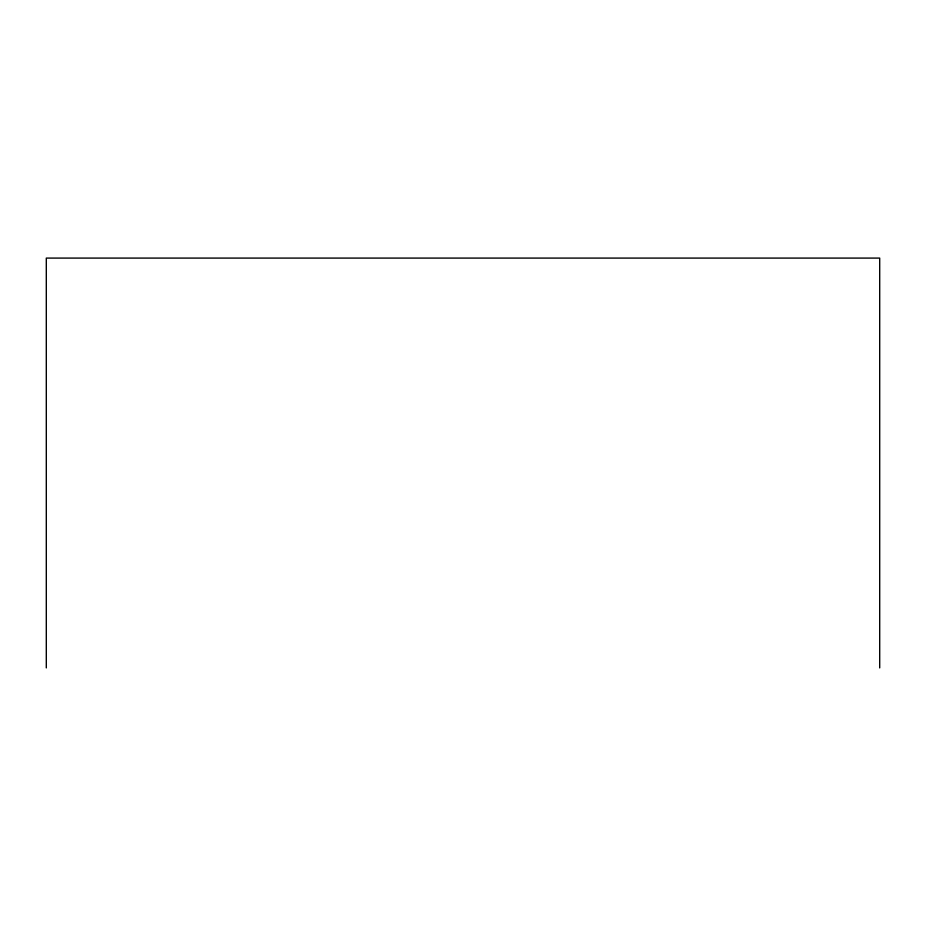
<?xml version="1.0" encoding="UTF-8"?>
<svg xmlns="http://www.w3.org/2000/svg" width="926" height="926" viewBox="0 0 926 926"><rect width="100%" height="100%" fill="white"/><g stroke="black" fill="none" stroke-linecap="round" stroke-linejoin="round"><path stroke-width="1.39" d="M879.7 667.912L879.7 258.088L46.3 258.088L46.3 667.912"/></g></svg>
